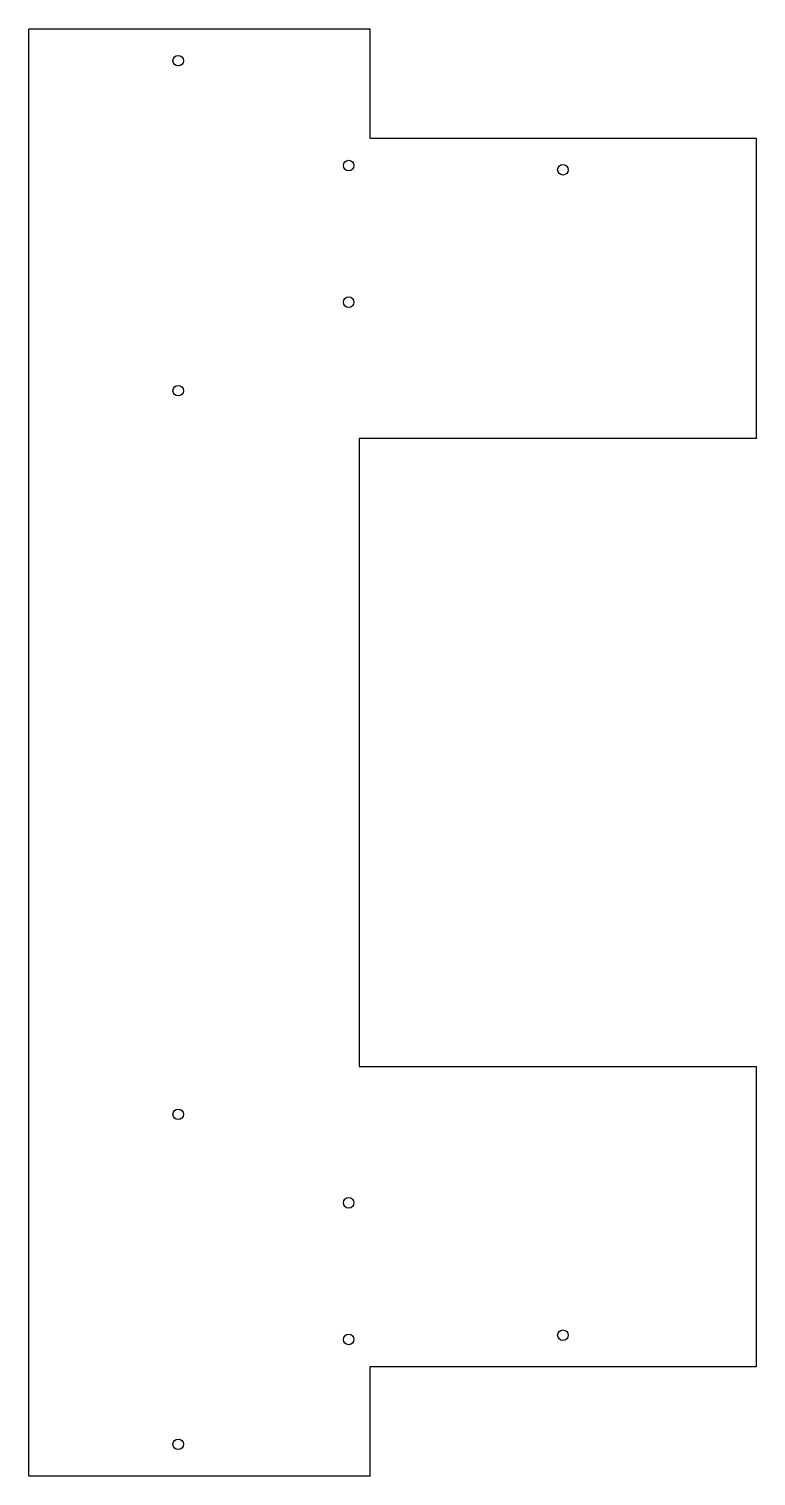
# Model space of a CAD drawing. Header units: inches. Extents: x -6.4 to 2.2, y -8.6 to 8.6.
import ezdxf

# ---------------------------------------------------------------- set-up
doc = ezdxf.new("R2010")
doc.units = ezdxf.units.IN
doc.layers.get('0').update_dxf_attribs({"linetype": 'CONTINUOUS'})

msp = doc.modelspace()

# ---------------------------------------------------------------- linework, layer by layer
msp.add_lwpolyline([(2.223, -7.265), (-2.34, -7.265), (-2.34, -8.555), (-6.368, -8.555), (-6.368, 8.555), (-2.34, 8.555), (-2.34, 7.265), (2.223, 7.265), (2.223, 3.711), (-2.465, 3.711), (-2.465, -3.711), (2.223, -3.711)], close=True)
for centre in [(-4.604, 8.18), (-2.59, 6.94), (-0.059, 6.89), (-2.59, 5.325), (-4.604, 4.278), (-4.604, -4.278), (-2.59, -5.325), (-0.059, -6.89), (-2.59, -6.94), (-4.604, -8.18)]:
    msp.add_circle(centre, 0.0625)

doc.saveas('drawing.dxf')
